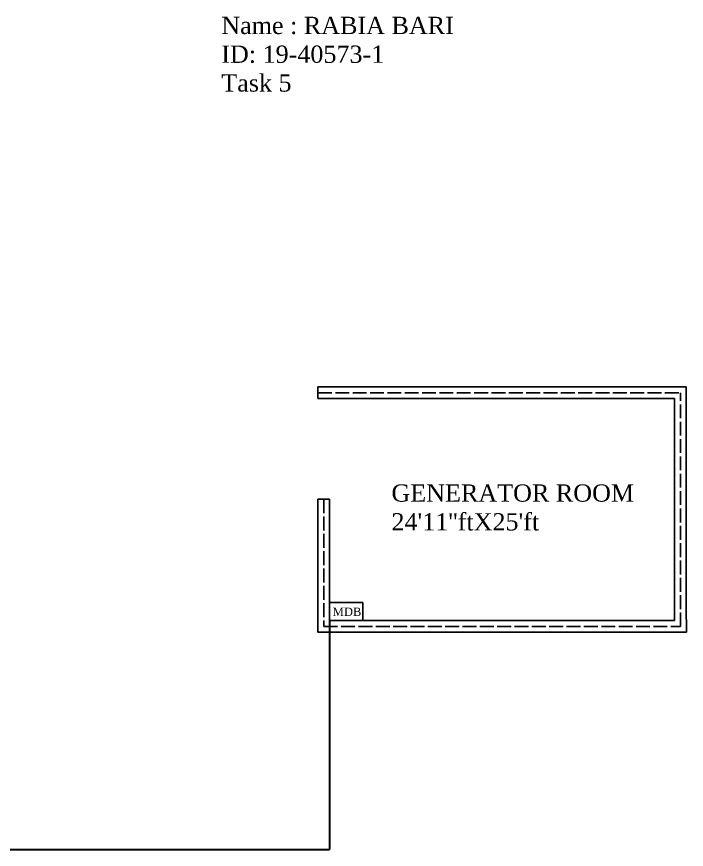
# Model space of a CAD drawing. Header units: inches. Extents: x -5062 to 1238, y -45 to 1231.
# Drawn here: x -1028 to -449, y -45 to 675 of the extents above; entities that cross this region are included whole.
import ezdxf

# ---------------------------------------------------------------- set-up
doc = ezdxf.new("R2010")
doc.units = ezdxf.units.IN
doc.header["$MEASUREMENT"] = 0
doc.linetypes.add('ACAD_ISO02W100', pattern=[15, 12, -3])
doc.styles.add('style1', font='times.ttf', dxfattribs={"height": 2.4})

msp = doc.modelspace()

# ---------------------------------------------------------------- linework, layer by layer
for p, q in [((-767.46, 344.83), (-767.46, 354.83)), ((-459.17, 354.83), (-767.46, 354.83)), ((-459.17, 354.83), (-448.99, 354.83)), ((-448.99, 354.83), (-448.99, 165.04)), ((-757.46, 344.83), (-767.46, 344.83)), ((-459.17, 344.83), (-757.46, 344.83)), ((-459.17, 152.71), (-459.17, 344.83)), ((-767.46, 257.67), (-767.46, 152.71)), ((-757.46, 257.67), (-767.46, 257.67)), ((-757.46, 257.67), (-757.46, 152.71)), ((-757.46, 152.71), (-757.46, 168.25)), ((-757.46, 168.25), (-728.55, 168.25)), ((-728.55, 168.25), (-728.55, 152.71)), ((-448.99, 165.04), (-448.97, 142.71)), ((-767.46, 152.71), (-767.46, 142.71)), ((-757.46, 152.71), (-459.17, 152.71)), ((-767.46, 142.71), (-757.46, 142.71)), ((-757.46, 142.71), (-459.17, 142.71)), ((-459.17, 142.71), (-448.97, 142.71))]:
    msp.add_line(p, q)
at = {"linetype": 'ACAD_ISO02W100'}
for p, q in [((-767.46, 349.83), (-454.07, 349.83)), ((-454.07, 147.71), (-454.07, 349.83)), ((-762.46, 257.67), (-762.46, 147.71)), ((-762.46, 147.71), (-762.46, 152.71)), ((-762.46, 147.71), (-454.07, 147.71)), ((-454.07, 147.71), (-459.07, 147.71))]:
    msp.add_line(p, q, dxfattribs=at)
at = {"color": 2, "lineweight": 30}
for p in [(-757.46, 152.71), (-1868, -45.11)]:
    msp.add_line(p, (-757.46, -45.11), dxfattribs=at)

# ---------------------------------------------------------------- texts
at = {"char_height": 14.9283, "width": 857.6049, "attachment_point": 1, "style": 'style1'}
for s, insert in [('Name : RABIA BARI ^JID: 19-40573-1^JTask 5', (-851.07, 674.94)), ("GENERATOR ROOM\\P24'11''ftX25'ft", (-703.95, 270.52))]:
    msp.add_mtext(s, dxfattribs=dict(at, insert=insert))
at = {"insert": (-754.71, 163.94), "char_height": 7.2, "width": 87.0005, "attachment_point": 1}
msp.add_mtext('{\\fTimes New Roman|b0|i0|c0|p18;MDB}', dxfattribs=at)

doc.saveas('drawing.dxf')
